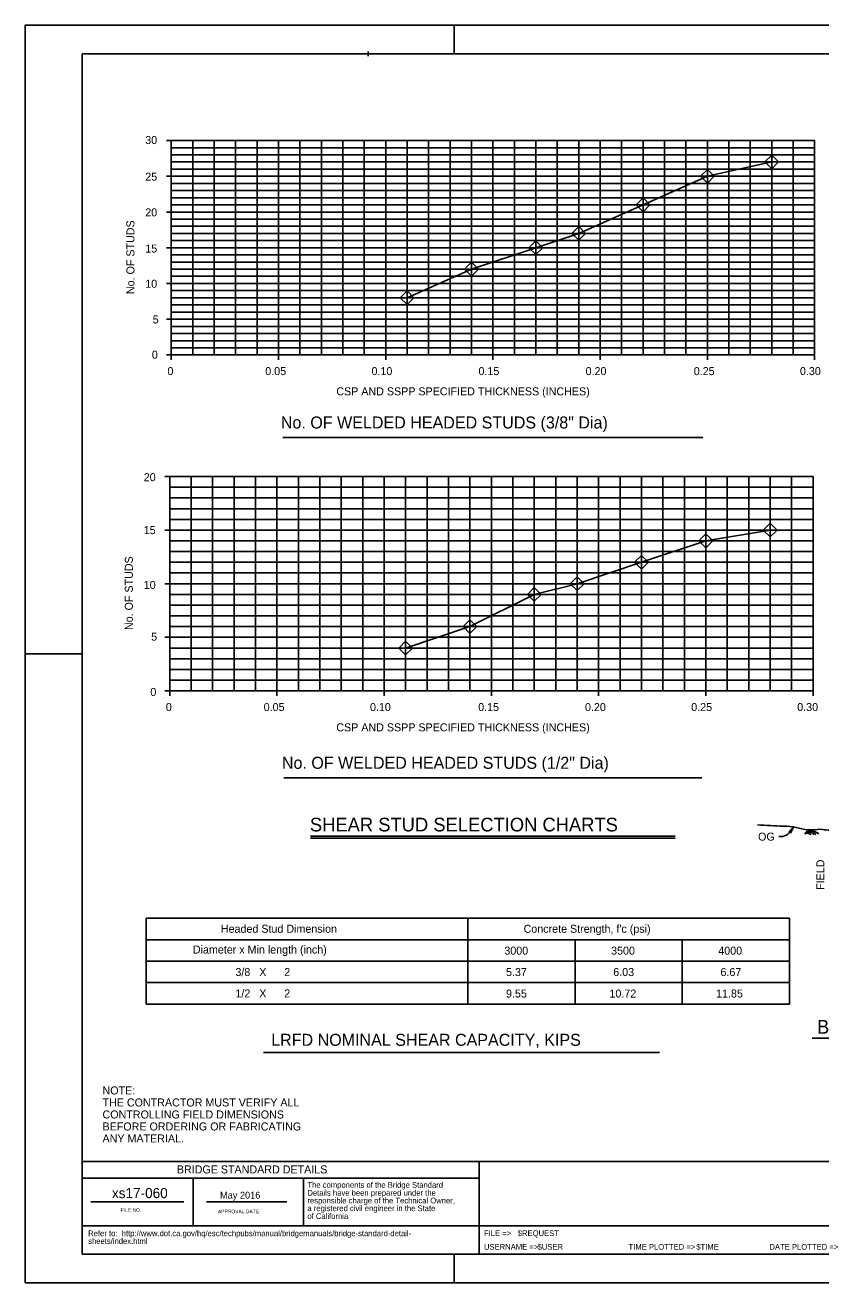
# Model space of a CAD drawing. Extents: x 0 to 2.83, y 0 to 1.83.
# Drawn here: x 0 to 1.159, y 0 to 1.833 of the extents above; entities that cross this region are included whole.
import ezdxf

# ---------------------------------------------------------------- set-up
doc = ezdxf.new("R2010")
doc.units = 0
for name, color, linetype in [('10 Sheet Format', 7, 'Continuous'), ('14 Ramp Anno', 7, 'Continuous'), ('210 Border', 7, 'Continuous'), ('212 Leaders and Dim Lines', 7, 'Continuous'), ('214 Text and Titles', 7, 'Continuous'), ('245 Existing Concrete', 7, 'Continuous')]:
    doc.layers.add(name, color=color, linetype=linetype)

msp = doc.modelspace()

# ---------------------------------------------------------------- linework, layer by layer
at = {"layer": '10 Sheet Format'}
for p, q in [((0.0959, 0.118), (0.2314, 0.118)), ((0.2643, 0.118), (0.3814, 0.118))]:
    msp.add_line(p, q, dxfattribs=at)
msp.add_lwpolyline([(0, 0), (2.8333, 0), (2.8333, 1.8333), (0, 1.8333)], close=True, dxfattribs=at)
at = {"layer": '14 Ramp Anno'}
for p, q in [((0.4159, 0.6512), (0.9474, 0.6512)), ((0.4159, 0.648), (0.9474, 0.648))]:
    msp.add_line(p, q, dxfattribs=at)
at = {"layer": '210 Border'}
for p, q in [((0.625, 1.8333), (0.625, 1.7917)), ((0.0833, 0.0833), (0.0833, 1.7917)), ((0.0833, 1.7917), (2.7917, 1.7917)), ((0.5, 1.7882), (0.5, 1.7951)), ((0, 0.9167), (0.0833, 0.9167)), ((2.7917, 0.1771), (0.0833, 0.1771)), ((0.6618, 0.1771), (0.6618, 0.0417)), ((0.6618, 0.1527), (0.0833, 0.1527)), ((0.2446, 0.0833), (0.2446, 0.1527)), ((0.4058, 0.1527), (0.4058, 0.0833)), ((0.0833, 0.0417), (0.0833, 0.0833)), ((2.7917, 0.0833), (0.0833, 0.0833)), ((2.7917, 0.0417), (0.0833, 0.0417)), ((0.625, 0.0417), (0.625, 0))]:
    msp.add_line(p, q, dxfattribs=at)
at = {"layer": '212 Leaders and Dim Lines'}
for p, q in [((1.1129, 0.6574), (1.1192, 0.6638)), ((1.1133, 0.6574), (1.1192, 0.6638)), ((1.1192, 0.6638), (1.1137, 0.6574)), ((1.1192, 0.6638), (1.1141, 0.6573)), ((1.1146, 0.6573), (1.1192, 0.6638)), ((1.1147, 0.6569), (1.1192, 0.6638)), ((1.1149, 0.6565), (1.1192, 0.6638)), ((1.1192, 0.6638), (1.1151, 0.6561)), ((1.1192, 0.6638), (1.1152, 0.6557)), ((1.1137, 0.6574), (1.1129, 0.6574)), ((1.1137, 0.6574), (1.1146, 0.6573)), ((1.1146, 0.6573), (1.1149, 0.6565)), ((1.1149, 0.6565), (1.1152, 0.6557))]:
    msp.add_line(p, q, dxfattribs=at)
msp.add_arc((1.101, 0.6678), 0.0172, 261.2102, 335.5008, dxfattribs=at)
at = {"layer": '214 Text and Titles'}
for p, q in [((0.2059, 1.6651), (1.1504, 1.6651)), ((0.2129, 1.6651), (0.2129, 1.3457)), ((0.2129, 1.6547), (1.1504, 1.6547)), ((0.2441, 1.6651), (0.2441, 1.3526)), ((0.2754, 1.6651), (0.2754, 1.3526)), ((0.3066, 1.6651), (0.3066, 1.3526)), ((0.3379, 1.6651), (0.3379, 1.3526)), ((0.3691, 1.6651), (0.3691, 1.3457)), ((0.4004, 1.6651), (0.4004, 1.3526)), ((0.4316, 1.6651), (0.4316, 1.3526)), ((0.4629, 1.6651), (0.4629, 1.3526)), ((0.4941, 1.6651), (0.4941, 1.3526)), ((0.5254, 1.6651), (0.5254, 1.3457)), ((0.5566, 1.6651), (0.5566, 1.3526)), ((0.5879, 1.6651), (0.5879, 1.3526)), ((0.6191, 1.6651), (0.6191, 1.3526)), ((0.6504, 1.6651), (0.6504, 1.3526)), ((0.6816, 1.6651), (0.6816, 1.3457)), ((0.7129, 1.6651), (0.7129, 1.3526)), ((0.7441, 1.6651), (0.7441, 1.3526)), ((0.7754, 1.6651), (0.7754, 1.3526)), ((0.8066, 1.6651), (0.8066, 1.3526)), ((0.8379, 1.6651), (0.8379, 1.3457)), ((0.8691, 1.6651), (0.8691, 1.3526)), ((0.9004, 1.6651), (0.9004, 1.3526)), ((0.9316, 1.6651), (0.9316, 1.3526)), ((0.9629, 1.6651), (0.9629, 1.3526)), ((0.9941, 1.6651), (0.9941, 1.3457)), ((1.0254, 1.6651), (1.0254, 1.3526)), ((1.0566, 1.6651), (1.0566, 1.3526)), ((1.0879, 1.6651), (1.0879, 1.3526)), ((1.1191, 1.6651), (1.1191, 1.3526)), ((1.1504, 1.6651), (1.1504, 1.3457)), ((0.2129, 1.6443), (1.1504, 1.6443)), ((0.2129, 1.6339), (1.1504, 1.6339)), ((0.9941, 1.613), (1.0879, 1.6339)), ((0.2129, 1.6234), (1.1504, 1.6234)), ((0.2059, 1.613), (1.1504, 1.613)), ((0.2129, 1.6026), (1.1504, 1.6026)), ((0.9004, 1.5714), (0.9941, 1.613)), ((0.2129, 1.5922), (1.1504, 1.5922)), ((0.2129, 1.5818), (1.1504, 1.5818)), ((0.2059, 1.5609), (1.1504, 1.5609)), ((0.2129, 1.5714), (1.1504, 1.5714)), ((0.8066, 1.5297), (0.9004, 1.5714)), ((0.2129, 1.5505), (1.1504, 1.5505)), ((0.2129, 1.5401), (1.1504, 1.5401)), ((0.2129, 1.5297), (1.1504, 1.5297)), ((0.7441, 1.5089), (0.8066, 1.5297)), ((0.2059, 1.5089), (1.1504, 1.5089)), ((0.2129, 1.5193), (1.1504, 1.5193)), ((0.6504, 1.4776), (0.7441, 1.5089)), ((0.2129, 1.4984), (1.1504, 1.4984)), ((0.2129, 1.488), (1.1504, 1.488)), ((0.2129, 1.4776), (1.1504, 1.4776)), ((0.2129, 1.4672), (1.1504, 1.4672)), ((0.5566, 1.4359), (0.6504, 1.4776)), ((0.2059, 1.4568), (1.1504, 1.4568)), ((0.2129, 1.4464), (1.1504, 1.4464)), ((0.2129, 1.4359), (1.1504, 1.4359)), ((0.2129, 1.4255), (1.1504, 1.4255)), ((0.2129, 1.4151), (1.1504, 1.4151)), ((0.2059, 1.4047), (1.1504, 1.4047)), ((0.2129, 1.3943), (1.1504, 1.3943)), ((0.2129, 1.3839), (1.1504, 1.3839)), ((0.2129, 1.3734), (1.1504, 1.3734)), ((0.2129, 1.363), (1.1504, 1.363)), ((0.2059, 1.3526), (1.1504, 1.3526)), ((0.3756, 1.2323), (0.9877, 1.2323)), ((0.2037, 1.1754), (1.1481, 1.1754)), ((0.2106, 1.1754), (0.2106, 0.8559)), ((0.2419, 1.1754), (0.2419, 0.8629)), ((0.2731, 1.1754), (0.2731, 0.8629)), ((0.3044, 1.1754), (0.3044, 0.8629)), ((0.3356, 1.1754), (0.3356, 0.8629)), ((0.3669, 1.1754), (0.3669, 0.8559)), ((0.3981, 1.1754), (0.3981, 0.8629)), ((0.4294, 1.1754), (0.4294, 0.8629)), ((0.4606, 1.1754), (0.4606, 0.8629)), ((0.4919, 1.1754), (0.4919, 0.8629)), ((0.5231, 1.1754), (0.5231, 0.8559)), ((0.5544, 1.1754), (0.5544, 0.8629)), ((0.5856, 1.1754), (0.5856, 0.8629)), ((0.6169, 1.1754), (0.6169, 0.8629)), ((0.6481, 1.1754), (0.6481, 0.8629)), ((0.6794, 1.1754), (0.6794, 0.8559)), ((0.7106, 1.1754), (0.7106, 0.8629)), ((0.7419, 1.1754), (0.7419, 0.8629)), ((0.7731, 1.1754), (0.7731, 0.8629)), ((0.8044, 1.1754), (0.8044, 0.8629)), ((0.8356, 1.1754), (0.8356, 0.8559)), ((0.8669, 1.1754), (0.8669, 0.8629)), ((0.8981, 1.1754), (0.8981, 0.8629)), ((0.9294, 1.1754), (0.9294, 0.8629)), ((0.9606, 1.1754), (0.9606, 0.8629)), ((0.9919, 1.1754), (0.9919, 0.8559)), ((1.0231, 1.1754), (1.0231, 0.8629)), ((1.0544, 1.1754), (1.0544, 0.8629)), ((1.0856, 1.1754), (1.0856, 0.8629)), ((1.1169, 1.1754), (1.1169, 0.8629)), ((1.1481, 1.1754), (1.1481, 0.8559)), ((0.2106, 1.1598), (1.1481, 1.1598)), ((0.2106, 1.1441), (1.1481, 1.1441)), ((0.2106, 1.1285), (1.1481, 1.1285)), ((0.2106, 1.1129), (1.1481, 1.1129)), ((0.2037, 1.0973), (1.1481, 1.0973)), ((0.9919, 1.0816), (1.0856, 1.0973)), ((0.2106, 1.0816), (1.1481, 1.0816)), ((0.2106, 1.066), (1.1481, 1.066)), ((0.8981, 1.0504), (0.9919, 1.0816)), ((0.2106, 1.0504), (1.1481, 1.0504)), ((0.8044, 1.0191), (0.8981, 1.0504)), ((0.2106, 1.0348), (1.1481, 1.0348)), ((0.2037, 1.0191), (1.1481, 1.0191)), ((0.7419, 1.0035), (0.8044, 1.0191)), ((0.2106, 1.0035), (1.1481, 1.0035)), ((0.6481, 0.9566), (0.7419, 1.0035)), ((0.2106, 0.9879), (1.1481, 0.9879)), ((0.2106, 0.9723), (1.1481, 0.9723)), ((0.2106, 0.9566), (1.1481, 0.9566)), ((0.5544, 0.9254), (0.6481, 0.9566)), ((0.2037, 0.941), (1.1481, 0.941)), ((0.2106, 0.9254), (1.1481, 0.9254)), ((0.2106, 0.9098), (1.1481, 0.9098)), ((0.2106, 0.8941), (1.1481, 0.8941)), ((0.2037, 0.8629), (1.1481, 0.8629)), ((0.2106, 0.8785), (1.1481, 0.8785)), ((0.3771, 0.7362), (0.9862, 0.7362)), ((0.1763, 0.5314), (1.1138, 0.5314)), ((0.1763, 0.5314), (0.1763, 0.4064)), ((0.645, 0.5314), (0.645, 0.4064)), ((1.1138, 0.5314), (1.1138, 0.4064)), ((0.1763, 0.5002), (1.1138, 0.5002)), ((0.8013, 0.5002), (0.8013, 0.4064)), ((0.9575, 0.5002), (0.9575, 0.4064)), ((0.1763, 0.4689), (1.1138, 0.4689)), ((0.1763, 0.4377), (1.1138, 0.4377)), ((0.1763, 0.4064), (1.1138, 0.4064)), ((1.1468, 0.3568), (1.5886, 0.3568)), ((0.3471, 0.3356), (0.9243, 0.3356))]:
    msp.add_line(p, q, dxfattribs=at)
for points in [[(1.0879, 1.6439), (1.0779, 1.6339), (1.0879, 1.6239), (1.0979, 1.6339)], [(0.9941, 1.623), (0.9841, 1.613), (0.9941, 1.603), (1.0041, 1.613)], [(0.9004, 1.5814), (0.8904, 1.5714), (0.9004, 1.5614), (0.9104, 1.5714)], [(0.8066, 1.5397), (0.7966, 1.5297), (0.8066, 1.5197), (0.8166, 1.5297)], [(0.7441, 1.5189), (0.7341, 1.5089), (0.7441, 1.4989), (0.7541, 1.5089)], [(0.6604, 1.4776), (0.6504, 1.4876), (0.6404, 1.4776), (0.6504, 1.4676)], [(0.5566, 1.4459), (0.5466, 1.4359), (0.5566, 1.4259), (0.5666, 1.4359)], [(1.0856, 1.1073), (1.0756, 1.0973), (1.0856, 1.0873), (1.0956, 1.0973)], [(0.9919, 1.0916), (0.9819, 1.0816), (0.9919, 1.0716), (1.0019, 1.0816)], [(0.8981, 1.0604), (0.8881, 1.0504), (0.8981, 1.0404), (0.9081, 1.0504)], [(0.8044, 1.0291), (0.7944, 1.0191), (0.8044, 1.0091), (0.8144, 1.0191)], [(0.7419, 1.0135), (0.7319, 1.0035), (0.7419, 0.9935), (0.7519, 1.0035)], [(0.6481, 0.9666), (0.6381, 0.9566), (0.6481, 0.9466), (0.6581, 0.9566)], [(0.5444, 0.9254), (0.5544, 0.9154), (0.5644, 0.9254), (0.5544, 0.9354)]]:
    msp.add_lwpolyline(points, close=True, dxfattribs=at)
at = {"layer": '245 Existing Concrete'}
for p, q in [((1.1399, 0.6591), (1.1361, 0.6541)), ((1.1427, 0.6594), (1.1389, 0.6545)), ((1.1463, 0.6599), (1.1415, 0.6538)), ((1.143, 0.6556), (1.1451, 0.653)), ((1.1446, 0.6573), (1.1491, 0.6533)), ((1.1458, 0.659), (1.1523, 0.6536)), ((1.1485, 0.6596), (1.1564, 0.6544))]:
    msp.add_line(p, q, dxfattribs=at)
for points in [[(1.1592, 0.6613), (1.1401, 0.6604), (1.1237, 0.6639), (1.105, 0.6657), (1.067, 0.6675)], [(1.1592, 0.6613), (1.1699, 0.6599), (1.1761, 0.6598), (1.1824, 0.6605), (1.1886, 0.6609), (1.1917, 0.6607), (1.1933, 0.6605), (1.1948, 0.6601), (1.2033, 0.6559), (1.211, 0.6503), (1.2172, 0.6455), (1.2231, 0.6404), (1.2422, 0.6202), (1.2466, 0.6146), (1.2508, 0.6087), (1.255, 0.6028), (1.2595, 0.5971), (1.2756, 0.5809), (1.2849, 0.5745), (1.2899, 0.572), (1.2926, 0.5709), (1.2953, 0.5699), (1.3166, 0.5657), (1.338, 0.5642), (1.3478, 0.5637), (1.3576, 0.5635), (1.3773, 0.5636), (1.3839, 0.5638), (1.3905, 0.5645), (1.397, 0.5662), (1.4033, 0.5694), (1.4073, 0.5724)]]:
    msp.add_spline(points, degree=3, dxfattribs=at)

# ---------------------------------------------------------------- texts
at = {"layer": '10 Sheet Format'}
for s, height, p in [('May 2016', 0.01, (0.284, 0.1228)), ('FILE NO.', 0.00521, (0.1393, 0.1036)), ('APPROVAL DATE', 0.005208, (0.2809, 0.1015)), ('Refer to:  http://www.dot.ca.gov/hq/esc/techpubs/manual/bridgemanuals/bridge-standard-detail-', 0.008333, (0.0918, 0.068)), ('FILE =>', 0.00833, (0.6685, 0.0682)), ('$REQUEST', 0.00833, (0.7178, 0.0682)), ('sheets/index.html', 0.008333, (0.0918, 0.0567)), ('USERNAME =>', 0.008333, (0.6685, 0.0483)), ('$USER', 0.00833, (0.7467, 0.0483)), ('TIME PLOTTED =>', 0.008333, (0.8792, 0.0483)), ('$TIME', 0.00833, (0.9779, 0.0483)), ('DATE PLOTTED =>', 0.008333, (1.0845, 0.0483))]:
    msp.add_text(s, height=height, dxfattribs=at).set_placement(p)
at = {"layer": '14 Ramp Anno'}
for s, height, p in [('SHEAR STUD SELECTION CHARTS', 0.020003, (0.4149, 0.658)), ('BAG HEAD WALL AT INLET', 0.020003, (1.1539, 0.3632)), ('NOTE:', 0.01167, (0.1127, 0.2746)), ('THE CONTRACTOR MUST VERIFY ALL', 0.011668, (0.1127, 0.2571)), ('CONTROLLING FIELD DIMENSIONS', 0.011668, (0.1127, 0.2396)), ('BEFORE ORDERING OR FABRICATING', 0.011668, (0.1127, 0.2221)), ('ANY MATERIAL.', 0.011668, (0.1127, 0.2046))]:
    msp.add_text(s, height=height, dxfattribs=at).set_placement(p)
at = {"layer": '210 Border'}
for s, height, p in [('BRIDGE STANDARD DETAILS', 0.011667, (0.221, 0.1595)), ('The components of the Bridge Standard', 0.008333, (0.4113, 0.1385)), ('xs17-060', 0.01476, (0.1265, 0.1235)), ('Details have been prepared under the', 0.008333, (0.4113, 0.1271)), ('a registered civil engineer in the State', 0.008333, (0.4113, 0.1045)), ('responsible charge of the Technical Owner,', 0.008333, (0.4113, 0.1158)), ('of California', 0.008333, (0.4113, 0.0931))]:
    msp.add_text(s, height=height, dxfattribs=at).set_placement(p)
at = {"layer": '214 Text and Titles'}
for s, height, p in [('30', 0.01167, (0.175, 1.66)), ('25', 0.01167, (0.175, 1.6066)), ('20', 0.01167, (0.175, 1.5546)), ('15', 0.01167, (0.175, 1.5019)), ('10', 0.01167, (0.175, 1.4505)), ('5', 0.0117, (0.1859, 1.3985)), ('0', 0.0117, (0.1846, 1.3472)), ('0', 0.0117, (0.2073, 1.3232)), ('0.05', 0.01167, (0.3499, 1.3232)), ('0.10', 0.01167, (0.5047, 1.3232)), ('0.15', 0.01167, (0.6606, 1.3232)), ('0.20', 0.01167, (0.8167, 1.3232)), ('0.25', 0.01167, (0.9743, 1.3232)), ('0.30', 0.01167, (1.129, 1.3232)), ('CSP AND SSPP SPECIFIED THICKNESS (INCHES)', 0.011667, (0.4534, 1.2937)), ('No. OF WELDED HEADED STUDS (3/8" Dia)', 0.0175, (0.3726, 1.2454)), ('20', 0.01167, (0.1728, 1.1686)), ('15', 0.01167, (0.1728, 1.0914)), ('10', 0.01167, (0.1728, 1.0114)), ('5', 0.0117, (0.1836, 0.9361)), ('0', 0.0117, (0.1824, 0.8555)), ('0', 0.0117, (0.205, 0.8335)), ('0.05', 0.01167, (0.3476, 0.8335)), ('0.10', 0.01167, (0.5025, 0.8335)), ('0.15', 0.01167, (0.6601, 0.8335)), ('0.20', 0.01167, (0.8158, 0.8335)), ('0.25', 0.01167, (0.9706, 0.8335)), ('0.30', 0.01167, (1.125, 0.8335)), ('CSP AND SSPP SPECIFIED THICKNESS (INCHES)', 0.011667, (0.4534, 0.8039)), ('No. OF WELDED HEADED STUDS (1/2" Dia)', 0.0175, (0.3741, 0.7493)), ('OG', 0.01167, (1.068, 0.6446)), ('Headed Stud Dimension', 0.011667, (0.2852, 0.5103)), ("Concrete Strength, f'c (psi)", 0.011667, (0.7263, 0.5103)), ('Diameter x Min length (inch)', 0.011667, (0.2444, 0.48)), ('3000', 0.01167, (0.6983, 0.4784)), ('3500', 0.01167, (0.8538, 0.4784)), ('4000', 0.01167, (1.01, 0.4784)), ('3/8   X      2 ', 0.011667, (0.3064, 0.4472)), ('5.37', 0.01167, (0.7007, 0.4472)), ('6.03', 0.01167, (0.857, 0.4472)), ('6.67', 0.01167, (1.0132, 0.4472)), ('1/2   X      2 ', 0.011667, (0.3064, 0.4161)), ('9.55', 0.01167, (0.7007, 0.4159)), ('10.72', 0.01167, (0.8514, 0.4159)), ('11.85', 0.01167, (1.0068, 0.4159)), ('LRFD NOMINAL SHEAR CAPACITY, KIPS', 0.0175, (0.3585, 0.3455))]:
    msp.add_text(s, height=height, dxfattribs=at).set_placement(p)
for s, height, rotation, p in [('No. OF STUDS', 0.011667, 90, (0.1592, 1.4413)), ('No. OF STUDS', 0.011667, 90, (0.1569, 0.9516)), ('FIELD', 0.01167, 90.0313, (1.1646, 0.5728))]:
    msp.add_text(s, height=height, rotation=rotation, dxfattribs=at).set_placement(p)

doc.saveas('drawing.dxf')
